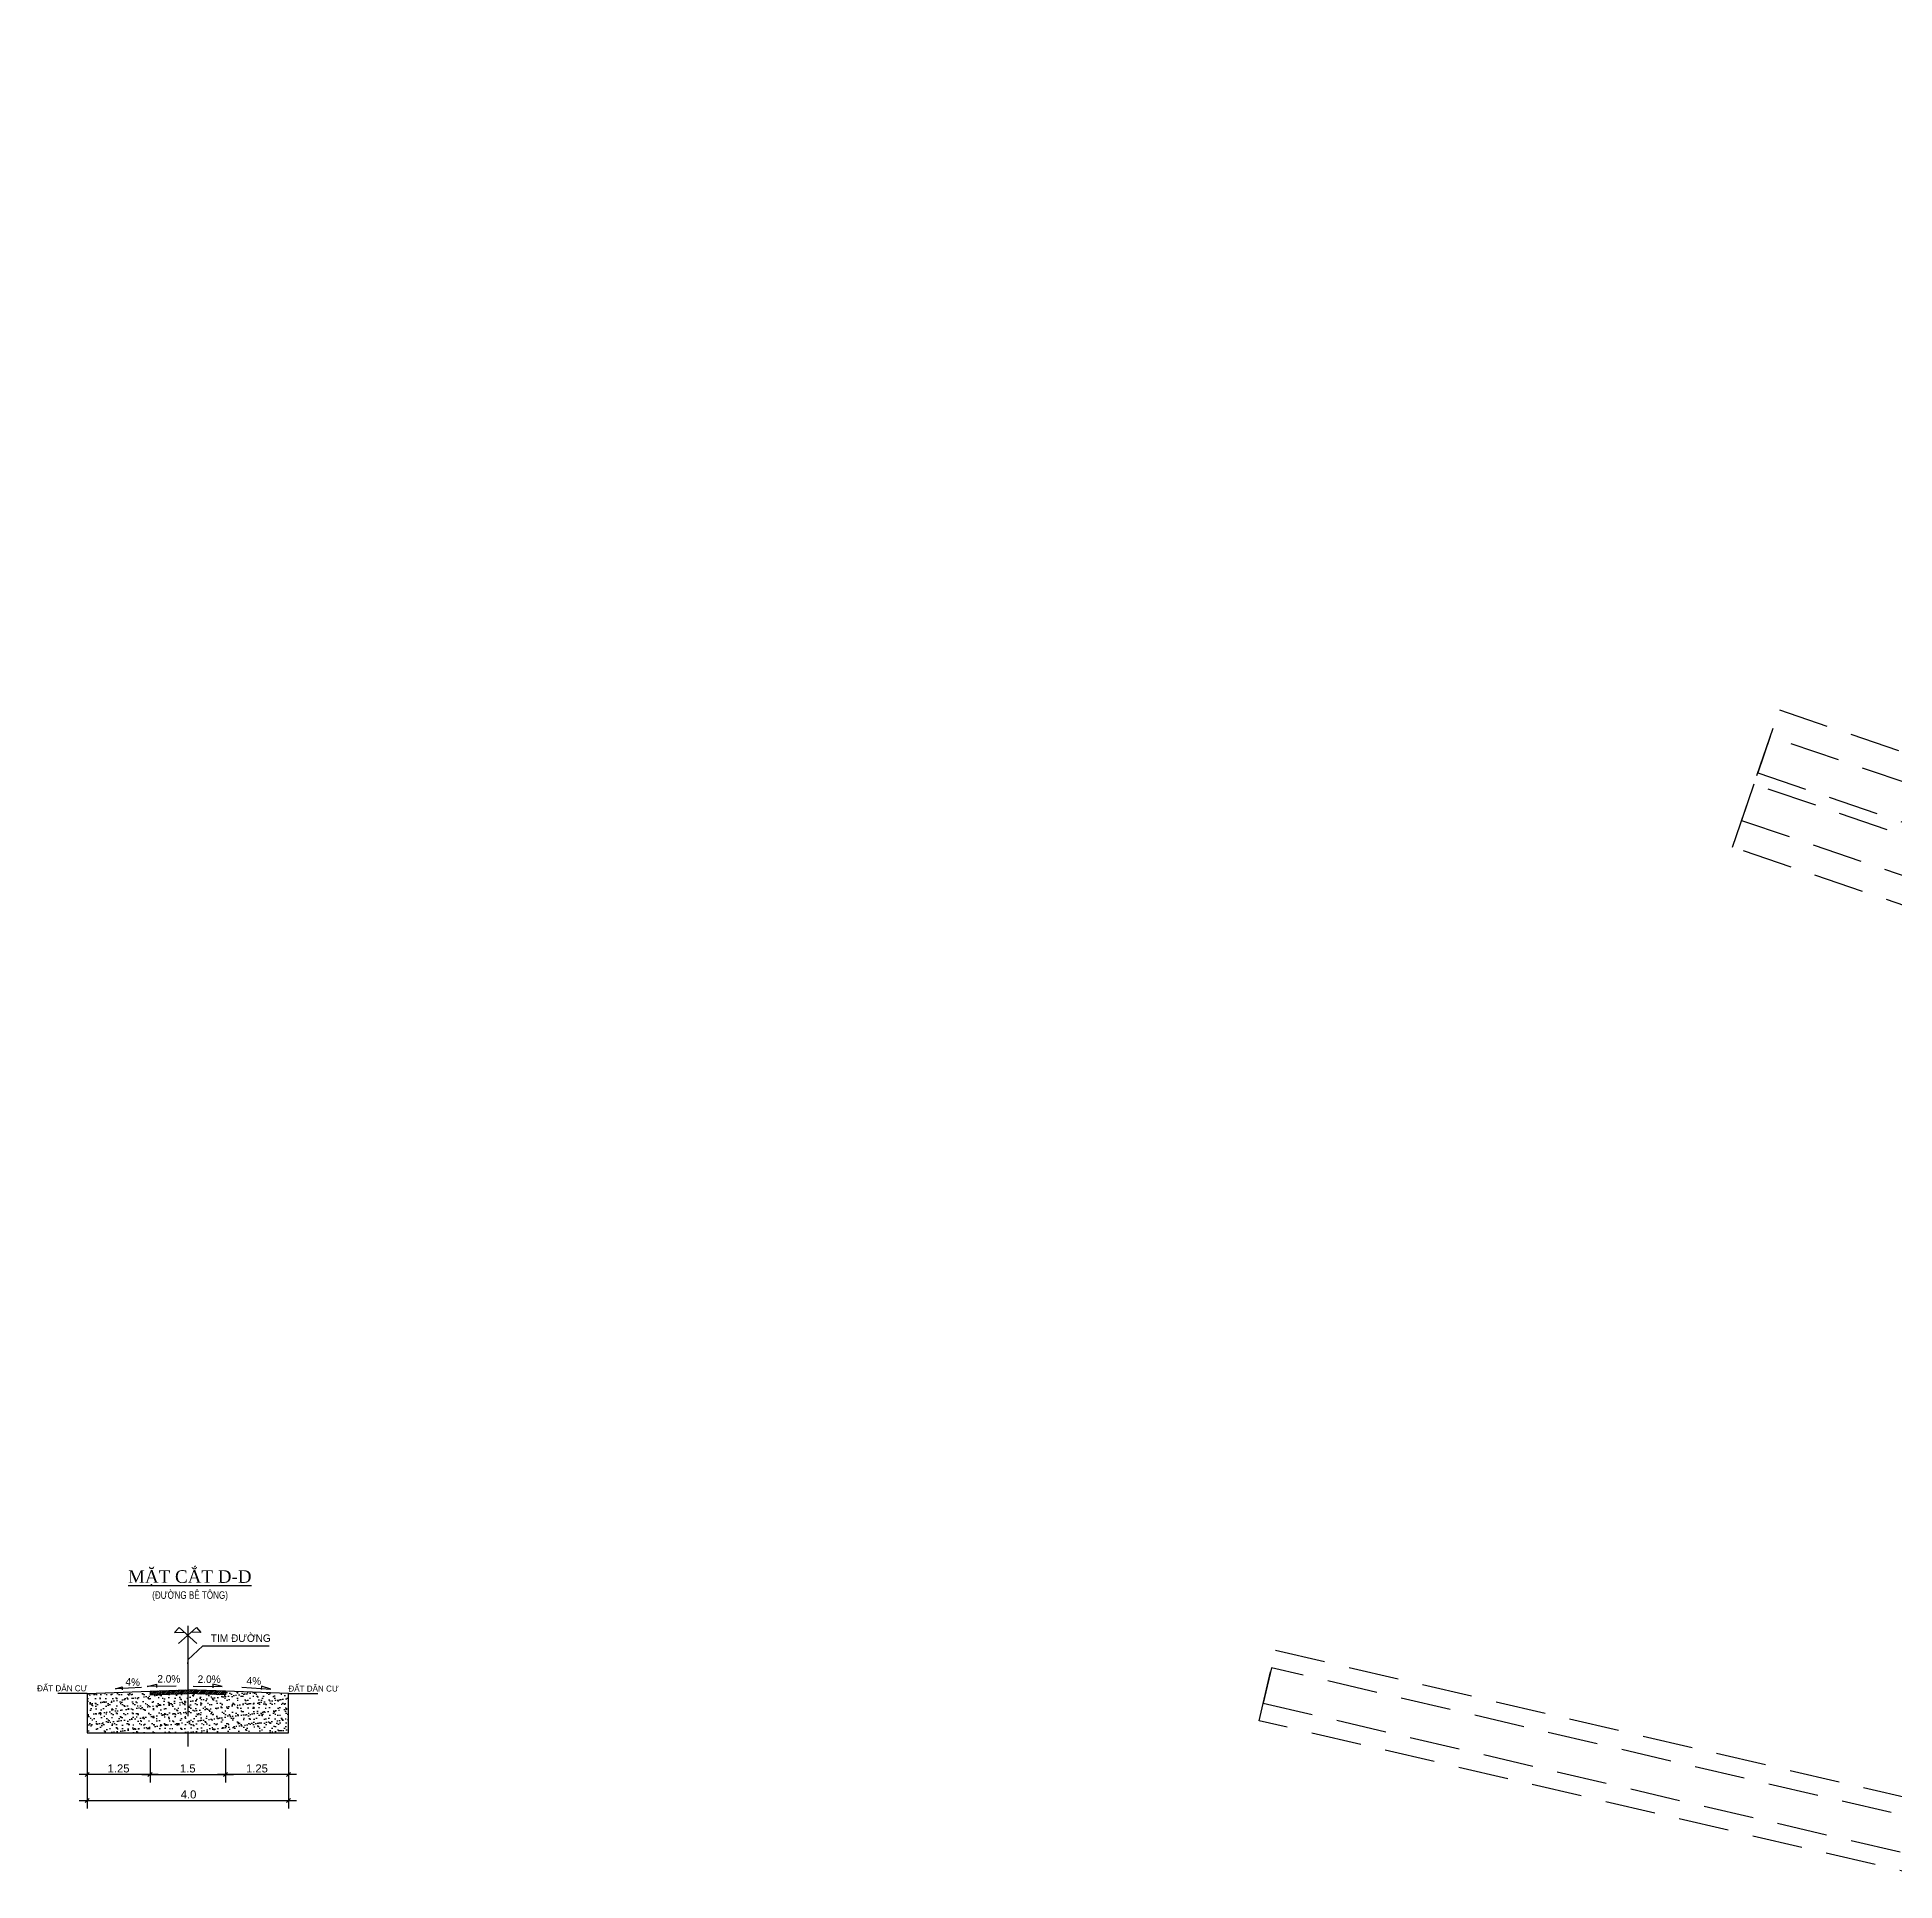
# Model space of a CAD drawing. Header units: metres. Extents: x 566243 to 572707, y 2062953 to 2068466.
# Drawn here: x 566517 to 566978.5, y 2064872.1 to 2065330.3 of the extents above; entities that cross this region are included whole.
import ezdxf
from ezdxf.enums import TextEntityAlignment as Align

# ---------------------------------------------------------------- set-up
doc = ezdxf.new("R2010")
doc.units = ezdxf.units.M
doc.linetypes.add('CENTER2', pattern=[1.125, 0.75, -0.125, 0.125, -0.125])
doc.linetypes.add('HIDDEN', pattern=[0.375, 0.25, -0.125])
doc.layers.get('0').update_dxf_attribs({"linetype": 'CONTINUOUS'})
doc.layers.get('DEFPOINTS').update_dxf_attribs({"linetype": 'CONTINUOUS'})
for name, color, linetype in [('A', 7, 'CONTINUOUS'), ('Hatch GT', 8, 'CONTINUOUS'), ('LogDg phu', 7, 'CONTINUOUS'), ('MC', 7, 'CONTINUOUS'), ('ViaHeSphu', 32, 'CONTINUOUS')]:
    doc.layers.add(name, color=color, linetype=linetype)
doc.styles.add('DIM', font='VNARIALN.ttf')
doc.styles.add('IN', font='VHAVAN.ttf', dxfattribs={"height": 2.5})
doc.styles.add('in hoa', font='VHTIME.ttf')
doc.dimstyles.new('dimgt', dxfattribs={"dimtxt": 3, "dimasz": 2, "dimexe": 2, "dimexo": 5, "dimgap": 0.5, "dimtad": 1, "dimdec": 1, "dimlfac": 0.1, "dimzin": 0, "dimdsep": 46, "dimtxsty": 'DIM', "dimblk1": 'ARCHTICK', "dimblk2": 'ARCHTICK', "dimsah": 1, "dimcen": 40, "dimdle": 2, "dimclrd": 7, "dimclre": 7, "dimclrt": 3, "dimadec": 0, "dimazin": 0, "dimtfac": 1, "dimtdec": 1, "dimtofl": 0, "dimtmove": 0, "dimatfit": 3, "dimldrblk": 'ARCHTICK', "dimfxl": 1, "dimtolj": 1, "dimtzin": 0, "dimarcsym": 0})
doc.dimstyles.new('dimgt2', dxfattribs={"dimtxt": 2, "dimasz": 1, "dimexe": 2, "dimexo": 2, "dimgap": 0.5, "dimtad": 1, "dimdec": 1, "dimlfac": 0.08, "dimzin": 0, "dimdsep": 46, "dimtxsty": 'DIM', "dimblk": 'OBLIQUE', "dimcen": 20, "dimdle": 2, "dimclrd": 97, "dimclre": 97, "dimclrt": 7, "dimadec": 0, "dimazin": 0, "dimtfac": 1, "dimtdec": 1, "dimtofl": 0, "dimtmove": 0, "dimatfit": 3, "dimfxl": 1, "dimtolj": 1, "dimtzin": 0, "dimarcsym": 0})

# ---------------------------------------------------------------- blocks, each defined once
blk = doc.blocks.new('_Oblique')
at = {"color": 0, "linetype": 'ByBlock', "lineweight": -2}
blk.add_line((-0.5, -0.5), (0.5, 0.5), dxfattribs=at)
blk = doc.blocks.new('*D14')
at = {"layer": 'A', "color": 97, "lineweight": -2, "ltscale": 5}
for p, q in [((566529.42, 2064905.02), (566529.42, 2064896.53)), ((566545.04, 2064905.02), (566545.04, 2064896.53)), ((566547.04, 2064898.53), (566527.42, 2064898.53))]:
    blk.add_line(p, q, dxfattribs=at)
at = {"layer": 'DEFPOINTS', "color": 0, "ltscale": 5}
for p in [(566529.42, 2064907.02), (566545.04, 2064907.02), (566529.42, 2064898.53)]:
    blk.add_point(p, dxfattribs=at)
at = {"layer": 'A', "color": 97, "lineweight": -2, "ltscale": 5, "rotation": 180}
blk.add_blockref('_Oblique', (566529.42, 2064898.53), dxfattribs=at)
at = {"layer": 'A', "color": 97, "lineweight": -2, "ltscale": 5}
blk.add_blockref('_Oblique', (566545.04, 2064898.53), dxfattribs=at)
at = {"layer": 'A', "color": 7, "ltscale": 5, "insert": (566537.23, 2064900.05), "char_height": 2, "attachment_point": 5, "style": 'DIM'}
blk.add_mtext('\\A1;1.25', dxfattribs=at)
blk = doc.blocks.new('*D15')
at = {"layer": 'A', "color": 97, "lineweight": -2, "ltscale": 5}
for p, q in [((566563.79, 2064905.02), (566563.79, 2064896.53)), ((566579.42, 2064905.02), (566579.42, 2064896.53)), ((566581.42, 2064898.53), (566561.79, 2064898.53))]:
    blk.add_line(p, q, dxfattribs=at)
at = {"layer": 'DEFPOINTS', "color": 0, "ltscale": 5}
for p in [(566563.79, 2064907.02), (566579.42, 2064907.02), (566563.79, 2064898.53)]:
    blk.add_point(p, dxfattribs=at)
at = {"layer": 'A', "color": 97, "lineweight": -2, "ltscale": 5, "rotation": 180}
blk.add_blockref('_Oblique', (566563.79, 2064898.53), dxfattribs=at)
at = {"layer": 'A', "color": 97, "lineweight": -2, "ltscale": 5}
blk.add_blockref('_Oblique', (566579.42, 2064898.53), dxfattribs=at)
at = {"layer": 'A', "color": 7, "ltscale": 5, "insert": (566571.61, 2064900.05), "char_height": 2, "attachment_point": 5, "style": 'DIM'}
blk.add_mtext('\\A1;1.25', dxfattribs=at)
blk = doc.blocks.new('*D16')
at = {"layer": 'DEFPOINTS', "color": 0}
for p in [(566545.04, 2064907.02), (566563.79, 2064907.02), (566563.79, 2064898.53)]:
    blk.add_point(p, dxfattribs=at)
at = {"layer": 'Hatch GT', "color": 97, "lineweight": -2}
for p, q in [((566545.04, 2064905.02), (566545.04, 2064896.53)), ((566563.79, 2064905.02), (566563.79, 2064896.53)), ((566543.04, 2064898.53), (566565.79, 2064898.53))]:
    blk.add_line(p, q, dxfattribs=at)
at = {"layer": 'Hatch GT', "color": 97, "lineweight": -2, "rotation": 180}
blk.add_blockref('_Oblique', (566545.04, 2064898.53), dxfattribs=at)
at = {"layer": 'Hatch GT', "color": 97, "lineweight": -2}
blk.add_blockref('_Oblique', (566563.79, 2064898.53), dxfattribs=at)
at = {"layer": 'Hatch GT', "color": 7, "insert": (566554.42, 2064900.05), "char_height": 2, "attachment_point": 5, "style": 'DIM'}
blk.add_mtext('\\A1;1.5', dxfattribs=at)
blk = doc.blocks.new('*D17')
at = {"layer": 'A', "color": 97, "lineweight": -2, "ltscale": 5}
for p, q in [((566529.42, 2064902.77), (566529.42, 2064890.07)), ((566579.42, 2064902.77), (566579.42, 2064890.07)), ((566527.42, 2064892.07), (566581.42, 2064892.07))]:
    blk.add_line(p, q, dxfattribs=at)
at = {"layer": 'DEFPOINTS', "color": 0, "ltscale": 5}
for p in [(566529.42, 2064904.77), (566579.42, 2064904.77), (566579.42, 2064892.07)]:
    blk.add_point(p, dxfattribs=at)
at = {"layer": 'A', "color": 97, "lineweight": -2, "ltscale": 5, "rotation": 180}
blk.add_blockref('_Oblique', (566529.42, 2064892.07), dxfattribs=at)
at = {"layer": 'A', "color": 97, "lineweight": -2, "ltscale": 5}
blk.add_blockref('_Oblique', (566579.42, 2064892.07), dxfattribs=at)
at = {"layer": 'A', "color": 7, "ltscale": 5, "insert": (566554.61, 2064893.59), "char_height": 2, "attachment_point": 5, "style": 'DIM'}
blk.add_mtext('\\A1;4.0', dxfattribs=at)

msp = doc.modelspace()

# ---------------------------------------------------------------- hatches: boundary and pattern name
at = {"layer": 'Hatch GT'}
h = msp.add_hatch(dxfattribs=at)
h.set_pattern_fill('AR-SAND', color=256, scale=0.039179, style=0)
h.set_pattern_definition([(37.5, (290647.9916, 990618.3114), (-0.0626877933, 1.9174772358), [0, -1.5126268657, 0, -1.6917537313, 0, -1.6171175373]), (7.5, (290647.9916, 990618.3114), (1.7611919675, 2.808456551), [0, -0.816022388, 0, -1.3633544776, 0, -0.5224533582]), (327.5, (290646.7675, 990618.3114), (3.0990372715, 0.0056307609), [0, -0.4975746269, 0, -1.7912686567, 0, -2.3386007463]), (317.5, (290646.7675, 990618.3114), (2.9915458026, 0.873417125), [0, -0.2487873134, 0, -1.1742761194, 0, -1.3434514925])])
h.paths.add_polyline_path([(566579.419, 2064918.682), (566563.794, 2064919.247), (566563.794, 2064918.313), (566554.421, 2064918.641), (566554.421, 2064908.887), (566579.419, 2064908.887)])
h.paths.add_polyline_path([(566554.421, 2064918.641), (566554.419, 2064918.641), (566545.044, 2064918.313), (566545.044, 2064919.251), (566529.391, 2064918.687), (566529.428, 2064908.887), (566554.421, 2064908.887)])
h = msp.add_hatch(dxfattribs=at)
h.set_pattern_fill('ANSI31', color=256, scale=0.1, style=0)
h.set_pattern_definition([(45, (290107.16983, 990304.4748), (-0.22450640303, 0.22450640303), [])])
h.paths.add_polyline_path([(566554.421, 2064919.579), (566554.421, 2064918.641), (566563.794, 2064918.313), (566563.794, 2064919.251)])
h.paths.add_polyline_path([(566554.421, 2064919.579), (566554.419, 2064919.579), (566545.044, 2064919.251), (566545.044, 2064919.251), (566545.044, 2064918.313), (566554.421, 2064918.641)])

# ---------------------------------------------------------------- linework, layer by layer
at = {"layer": 'LogDg phu', "linetype": 'HIDDEN', "ltscale": 50}
for points in [[(567088.778, 2065108.288), (566947.579, 2065156.49), (566944.51, 2065147.5), (567084.12, 2065099.84, -0.4265863)], [(567083.111, 2065097.015), (566943.54, 2065144.661), (566940.471, 2065135.67), (567081.083, 2065087.669, -0.2654405)], [(567050.668, 2064872.014), (566823.659, 2064925.063), (566821.611, 2064916.299), (567047.384, 2064863.539, -0.4237751)]]:
    msp.add_lwpolyline(points, format="xyb", dxfattribs=at)
at = {"layer": 'MC', "color": 20, "linetype": 'CENTER2', "ltscale": 30}
msp.add_line((566554.421, 2064935.525), (566554.421, 2064904.013), dxfattribs=at)
at = {"layer": 'MC', "color": 13}
for p, q in [((566529.391, 2064918.687), (566545.044, 2064919.251)), ((566529.391, 2064918.687), (566529.428, 2064908.887)), ((566545.044, 2064919.251), (566554.42, 2064919.579)), ((566545.044, 2064919.252), (566545.044, 2064918.313)), ((566545.044, 2064918.313), (566554.452, 2064918.642)), ((566563.794, 2064918.313), (566554.386, 2064918.642)), ((566563.794, 2064919.251), (566554.418, 2064919.579)), ((566563.794, 2064919.252), (566563.794, 2064918.313)), ((566579.419, 2064918.682), (566563.796, 2064919.246)), ((566579.419, 2064908.887), (566579.419, 2064918.682))]:
    msp.add_line(p, q, dxfattribs=at)
at = {"layer": 'MC', "color": 20}
for points in [[(566556.684, 2064931.148), (566552.266, 2064935.053), (566551.149, 2064933.836), (566553.555, 2064933.915)], [(566552.158, 2064931.148), (566556.575, 2064935.053), (566557.692, 2064933.836), (566555.287, 2064933.915)]]:
    msp.add_lwpolyline(points, dxfattribs=at)
at = {"layer": 'MC', "color": 13, "elevation": 0}
for points in [[(566529.422, 2064918.682), (566522.104, 2064918.682)], [(566579.419, 2064918.682), (566586.738, 2064918.682)]]:
    msp.add_lwpolyline(points, dxfattribs=at)
at = {"layer": 'MC', "color": 13}
for points in [[(566542.954, 2064920.145), (566536.485, 2064919.864), (566538.087, 2064920.358), (566538.128, 2064919.571)], [(566551.502, 2064920.545), (566544.302, 2064920.401), (566546.653, 2064921.015), (566546.653, 2064920.154)], [(566555.788, 2064920.545), (566562.988, 2064920.401), (566560.637, 2064921.015), (566560.637, 2064920.088)], [(566567.869, 2064920.289), (566575.051, 2064919.764), (566572.736, 2064920.501), (566572.695, 2064919.714)], [(566529.428, 2064908.887), (566579.419, 2064908.887)]]:
    msp.add_lwpolyline(points, dxfattribs=at)
at = {"layer": 'ViaHeSphu', "linetype": 'HIDDEN', "ltscale": 50}
msp.add_lwpolyline([(567046.696, 2064859.078), (566820.587, 2064911.917), (566824.683, 2064929.445), (567051.362, 2064876.473), (567059.992, 2064881.641), (567101.861, 2065037.711), (567098.595, 2065049.287, -0.1186115), (567088.023, 2065068.569), (567076.978, 2065081.674), (566938.21, 2065129.045), (566949.84, 2065163.115), (567091.04, 2065114.913), (567102.935, 2065117.87, -0.0118165), (567104.716, 2065119.267), (567109.603, 2065128.198), (567086.257, 2065367.445, 0.0402323), (567081.123, 2065396.029), (567045.102, 2065532.471), (567032.88, 2065539.588), (566958.227, 2065519.879), (566951.271, 2065546.226), (567025.925, 2065565.935), (567033.041, 2065578.156), (566961.714, 2065848.328)], format="xyb", dxfattribs=at)

# ---------------------------------------------------------------- texts
at = {"layer": 'MC', "style": 'in hoa'}
msp.add_text('%%UmÆt c¾t d-d', height=3.125, dxfattribs=at).set_placement((566554.922, 2064947.751), align=Align.MIDDLE_CENTER)
at = {"layer": 'MC', "style": 'IN', "width": 0.8}
msp.add_text('(®\xadêng Bª t«ng)', height=1.875, dxfattribs=at).set_placement((566554.989, 2064943.15), align=Align.MIDDLE_CENTER)
at = {"layer": 'MC', "style": 'IN'}
for p in [(566538.886, 2064920.679), (566568.995, 2064920.987)]:
    msp.add_text('4%%%', height=1.875, rotation=356.966, dxfattribs=at).set_placement(p)
for s, height, p in [('2.0%%%', 1.875, (566546.859, 2064921.393)), ('2.0%%%', 1.875, (566556.875, 2064921.302)), ('®Êt d©n c\xad', 1.5, (566516.989, 2064919.234)), ('®Êt d©n c\xad', 1.5, (566579.419, 2064919.161))]:
    msp.add_text(s, height=height, dxfattribs=at).set_placement(p)
at = {"layer": 'MC', "insert": (566560.157, 2064932.423), "char_height": 1.875, "attachment_point": 4, "style": 'IN'}
msp.add_mtext('tim ®\xadêng', dxfattribs=at)

# ---------------------------------------------------------------- dimensions: what is measured, and where the dimension line sits
at = {"layer": 'A', "ltscale": 5}
for base, p1, p2, picture, middle in [((566529.419, 2064898.528), (566545.044, 2064907.019), (566529.419, 2064907.019), '*D14', (566537.231, 2064900.05)), ((566563.794, 2064898.528), (566579.419, 2064907.019), (566563.794, 2064907.019), '*D15', (566571.607, 2064900.05))]:
    dim = msp.add_linear_dim(base=base, p1=p1, p2=p2, dimstyle='dimgt2', override={"dimdec": 2}, dxfattribs=at)
    dim.commit()
    dim.dimension.update_dxf_attribs({"geometry": picture, "text_midpoint": middle})
dim = msp.add_linear_dim(base=(566579.419, 2064892.066), p1=(566529.419, 2064904.774), p2=(566579.419, 2064904.774), dimstyle='dimgt2', dxfattribs=at)
dim.commit()
dim.dimension.update_dxf_attribs({"geometry": '*D17', "text_midpoint": (566554.613, 2064892.066), "dimtype": 160})
at = {"layer": 'Hatch GT'}
dim = msp.add_linear_dim(base=(566563.794, 2064898.528), p1=(566545.044, 2064907.019), p2=(566563.794, 2064907.019), dimstyle='dimgt2', dxfattribs=at)
dim.commit()
dim.dimension.update_dxf_attribs({"geometry": '*D16', "text_midpoint": (566554.419, 2064900.049)})

# ---------------------------------------------------------------- leaders
at = {"layer": 'A', "color": 11, "annotation_type": 0, "has_hookline": 1, "hookline_direction": 0, "text_width": 14.533}
msp.add_leader([(566554.412, 2064927.08), (566558.146, 2064930.519), (566559.646, 2064930.519)], dimstyle='dimgt', override={"dimasz": 1.5}, dxfattribs=at)

doc.saveas('drawing.dxf')
